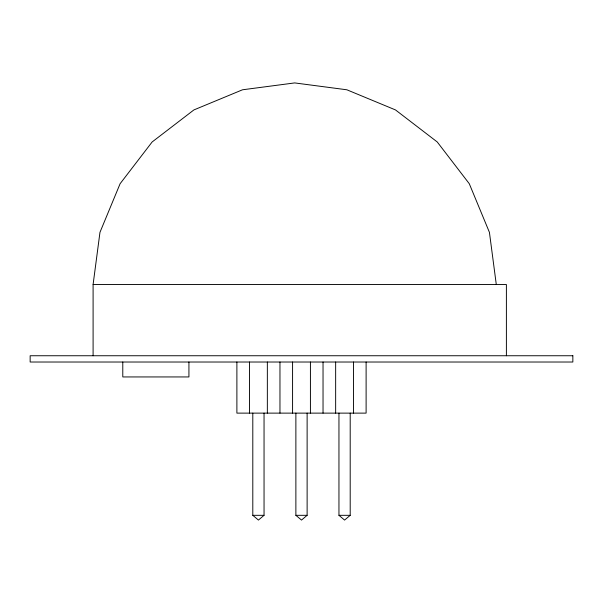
<?xml version="1.0" encoding="UTF-8"?>
<svg xmlns="http://www.w3.org/2000/svg" width="603" height="603" viewBox="0 0 603 603"><rect width="100%" height="100%" fill="white"/><g stroke="black" fill="none" stroke-linecap="round" stroke-linejoin="round"><path stroke-width="0.9" d="M93.096 355.747L93.096 284.518L99.962 232.343L120.103 183.719L152.137 141.969L193.895 109.927L242.512 89.787L294.694 82.92L346.868 89.787L395.493 109.927L437.243 141.969L469.285 183.719L489.425 232.343L496.292 284.518M264.046 413.123L264.046 515.316L258.438 520.08L252.8 515.316L252.8 413.123M307.123 413.123L307.123 515.316L301.515 520.08L295.877 515.316L295.877 413.123M350.2 413.123L350.2 515.316L344.592 520.08L338.954 515.316L338.954 413.123M93.096 284.518L506.392 284.518L506.392 355.747M252.8 515.316L264.046 515.316M295.877 515.316L307.123 515.316M338.954 515.316L350.2 515.316M366.111 362.019L366.111 413.123L236.889 413.123L236.889 362.019M353.501 362.019L353.501 413.123M335.652 362.019L335.652 413.123M323.035 362.019L323.035 413.123M310.424 362.019L310.424 413.123M292.576 362.019L292.576 413.123M279.965 362.019L279.965 413.123M267.348 362.019L267.348 413.123M249.499 362.019L249.499 413.123M188.927 362.019L188.927 376.943L122.786 376.943L122.786 362.019M572.85 355.747L30.15 355.747L30.15 362.019L572.85 362.019L572.85 355.747"/></g></svg>
